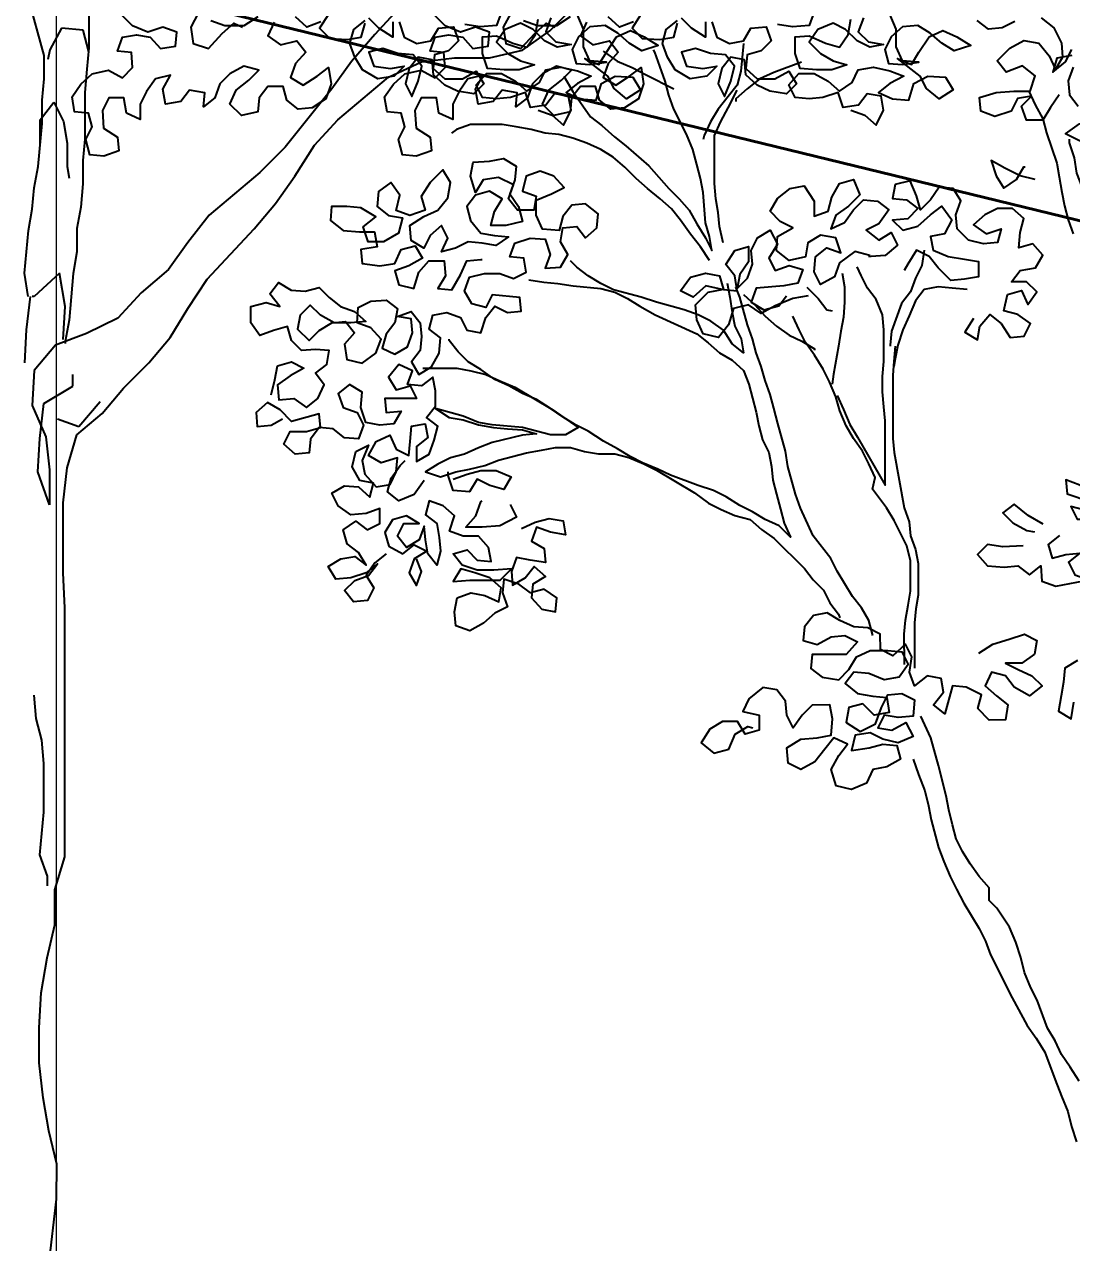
# Model space of a CAD drawing. Header units: millimetres. Extents: x 684983 to 685377, y 990360 to 990509.
# Drawn here: x 685199.954 to 685200.73, y 990444.967 to 990445.87 of the extents above; entities that cross this region are included whole.
import ezdxf

# ---------------------------------------------------------------- set-up
doc = ezdxf.new("R2010")
doc.units = ezdxf.units.MM
doc.header["$PDMODE"] = 35
doc.header["$PDSIZE"] = 0.2
doc.layers.add('BD', color=1, linetype='Continuous', lineweight=40)
doc.layers.add('grid', color=8, linetype='Continuous', lineweight=9)
for name, color, linetype in [('dim', 7, 'Continuous'), ('MAHAGONY', 7, 'Continuous'), ('TEAK', 7, 'Continuous')]:
    doc.layers.add(name, color=color, linetype=linetype)
doc.styles.add('DIM', font='ARIALN.TTF', dxfattribs={"width": 0.8, "height": 1})
doc.dimstyles.get("Standard").update_dxf_attribs({"dimtxt": 1, "dimasz": 0.18, "dimexe": 0.18, "dimexo": 0.0625, "dimgap": 0.09, "dimtad": 0, "dimrnd": 0.05, "dimzin": 0, "dimdsep": 46, "dimtxsty": 'DIM', "dimcen": 0.09, "dimse1": 1, "dimse2": 1, "dimsd1": 1, "dimsd2": 1, "dimadec": 0, "dimazin": 0, "dimtfac": 1, "dimtix": 1, "dimtofl": 0, "dimtmove": 2, "dimatfit": 3, "dimfxl": 0, "dimtolj": 1, "dimtzin": 0, "dimarcsym": 0})

# ---------------------------------------------------------------- blocks, each defined once
blk = doc.blocks.new('*D57')
at = {"layer": 'Defpoints', "color": 0, "transparency": 16777216}
for p in [(685192.35967, 990448.87212), (685192.10547, 990447.83), (685211.20735, 990443.17057)]:
    blk.add_point(p, dxfattribs=at)
at = {"layer": 'dim', "color": 0, "transparency": 16777216, "insert": (685201.91061, 990446.54241), "char_height": 1, "attachment_point": 5, "rotation": 346.29181, "style": 'DIM'}
blk.add_mtext('\\A1;19.65', dxfattribs=at)
blk = doc.blocks.new('TREE30')
at = {"color": 3, "flags": 128}
for points in [[(-0.46171, 2.01987), (-0.4507, 2.01588), (-0.44168, 2.00788), (-0.43569, 2.0199), (-0.4377, 2.0309), (-0.44871, 2.0329), (-0.45571, 2.02388), (-0.46772, 2.02187), (-0.47173, 2.03388), (-0.48374, 2.02986), (-0.49475, 2.02885), (-0.50576, 2.02984), (-0.51077, 2.03985), (-0.50277, 2.04886), (-0.49076, 2.04887), (-0.47975, 2.04288), (-0.47073, 2.03488), (-0.46073, 2.04189), (-0.45573, 2.05191), (-0.44372, 2.05392), (-0.43071, 2.05093), (-0.4197, 2.04694), (-0.4307, 2.04092), (-0.4397, 2.03391), (-0.42869, 2.02891), (-0.41568, 2.02792), (-0.41169, 2.04094), (-0.40068, 2.04695), (-0.38667, 2.04596), (-0.38065, 2.03596), (-0.39166, 2.02895), (-0.40167, 2.03694), (-0.40669, 2.04695), (-0.42472, 2.06094), (-0.4137, 2.05595), (-0.40771, 2.06596), (-0.39971, 2.07798), (-0.3887, 2.08299), (-0.37769, 2.078), (-0.36668, 2.071), (-0.37968, 2.06699), (-0.3897, 2.07298), (-0.39871, 2.08098), (-0.40873, 2.08698), (-0.42073, 2.08597), (-0.42973, 2.07795), (-0.43473, 2.06794), (-0.43172, 2.05693), (-0.42071, 2.05594), (-0.4077, 2.05796), (-0.42071, 2.05894), (-0.42572, 2.06995), (-0.42574, 2.08396), (-0.43075, 2.09597)], [(-0.45177, 2.09294), (-0.45576, 2.08193), (-0.44775, 2.07393), (-0.43573, 2.07194), (-0.44674, 2.06993), (-0.45676, 2.07492), (-0.46577, 2.08392), (-0.47578, 2.08892), (-0.48779, 2.0839), (-0.49479, 2.07389), (-0.48577, 2.06489), (-0.47576, 2.05889), (-0.46474, 2.0559), (-0.47675, 2.05189), (-0.48876, 2.05188), (-0.50177, 2.05286), (-0.50579, 2.06487), (-0.5058, 2.07788), (-0.49479, 2.07889), (-0.48177, 2.0729), (-0.47076, 2.06991), (-0.46377, 2.07992), (-0.46177, 2.09193)], [(-0.4908, 2.09791), (-0.4948, 2.0869), (-0.50781, 2.08589), (-0.51982, 2.08788)], [(-0.57187, 2.08983), (-0.56785, 2.07783), (-0.55784, 2.07283), (-0.54683, 2.07484), (-0.54084, 2.08486), (-0.52883, 2.08587), (-0.52481, 2.07486), (-0.53281, 2.06685), (-0.54382, 2.06384), (-0.54481, 2.05283), (-0.53579, 2.04483), (-0.52178, 2.04484), (-0.51078, 2.05086), (-0.50476, 2.04085), (-0.51276, 2.03284), (-0.52578, 2.03483), (-0.53579, 2.03982), (-0.5448, 2.04782), (-0.54582, 2.05983), (-0.55683, 2.06182), (-0.56383, 2.05281), (-0.56682, 2.0408), (-0.5618, 2.03079), (-0.55681, 2.04281), (-0.55382, 2.05482), (-0.56083, 2.06382), (-0.57284, 2.06481), (-0.58486, 2.0688), (-0.59586, 2.06579), (-0.59185, 2.05478), (-0.57884, 2.05279), (-0.56783, 2.05481), (-0.57583, 2.04679), (-0.58884, 2.04478), (-0.60086, 2.05177), (-0.60687, 2.06178), (-0.61088, 2.07278), (-0.60789, 2.08379), (-0.59889, 2.09081)], [(-0.62792, 2.09579), (-0.63492, 2.08477), (-0.6269, 2.07677), (-0.61289, 2.07578), (-0.60188, 2.07779), (-0.59889, 2.08881)], [(-0.57687, 2.08983), (-0.57686, 2.07782), (-0.58788, 2.08481), (-0.59589, 2.09281)], [(-0.63392, 2.08978), (-0.64492, 2.08576), (-0.65394, 2.09376)], [(-0.67095, 2.08974), (-0.67594, 2.07873), (-0.66593, 2.07173), (-0.65292, 2.07475), (-0.64591, 2.06574), (-0.65391, 2.05673), (-0.6579, 2.04572), (-0.64788, 2.03972), (-0.63688, 2.04674), (-0.62788, 2.05375), (-0.62587, 2.04074), (-0.62986, 2.02873), (-0.64086, 2.02171), (-0.65187, 2.0207), (-0.66088, 2.0277), (-0.6639, 2.0387), (-0.67591, 2.03869), (-0.68291, 2.02968), (-0.6839, 2.01867), (-0.6969, 2.01565), (-0.70592, 2.02465), (-0.70093, 2.03567), (-0.69093, 2.04368), (-0.68293, 2.0517), (-0.69494, 2.05469), (-0.70594, 2.04867), (-0.71394, 2.04066), (-0.71794, 2.02965), (-0.72694, 2.02263), (-0.72595, 2.03364), (-0.73796, 2.03563), (-0.74496, 2.02662), (-0.75696, 2.02461), (-0.75898, 2.03662), (-0.75298, 2.04763), (-0.76499, 2.04462), (-0.77199, 2.0346), (-0.77698, 2.02459), (-0.77697, 2.01258), (-0.78798, 2.01757), (-0.79, 2.02958), (-0.80201, 2.02957), (-0.807, 2.01956), (-0.80599, 2.00555), (-0.79497, 1.99855), (-0.79396, 1.98754), (-0.80597, 1.98353), (-0.81698, 1.98452), (-0.81999, 1.99653), (-0.815, 2.00654), (-0.81801, 2.01755), (-0.82902, 2.01854), (-0.83103, 2.03054), (-0.82404, 2.04056), (-0.81503, 2.04857), (-0.80203, 2.05159), (-0.79101, 2.04559), (-0.78301, 2.05361), (-0.78402, 2.06562), (-0.79503, 2.06661), (-0.79104, 2.07762), (-0.78003, 2.07963), (-0.76902, 2.07764), (-0.76101, 2.06864), (-0.749, 2.07065), (-0.74801, 2.08166), (-0.75902, 2.08566), (-0.77103, 2.08164), (-0.78304, 2.08664), (-0.79206, 2.09564)], [(-0.68396, 2.09373), (-0.69497, 2.08672), (-0.70998, 2.0867), (-0.72099, 2.0907)], [(-0.73101, 2.09669), (-0.737, 2.08568), (-0.73499, 2.07267), (-0.72298, 2.06868), (-0.71198, 2.0807), (-0.70298, 2.08871), (-0.69597, 2.08572)], [(-0.21409, 2.01987), (-0.20308, 2.01588), (-0.19407, 2.00788), (-0.18807, 2.0199), (-0.19008, 2.0309), (-0.2011, 2.0329), (-0.20809, 2.02388), (-0.2201, 2.02187), (-0.22412, 2.03388), (-0.23612, 2.02986), (-0.24713, 2.02885), (-0.25814, 2.02984), (-0.26315, 2.03985), (-0.25516, 2.04886), (-0.24315, 2.04887), (-0.23213, 2.04288), (-0.22312, 2.03488), (-0.21311, 2.04189), (-0.20812, 2.05191), (-0.19611, 2.05392), (-0.1831, 2.05093), (-0.17208, 2.04694), (-0.18309, 2.04092), (-0.19209, 2.03391), (-0.18107, 2.02891), (-0.16806, 2.02792), (-0.16407, 2.04094), (-0.15307, 2.04695), (-0.13905, 2.04596), (-0.13304, 2.03596), (-0.14404, 2.02895), (-0.15406, 2.03694), (-0.15907, 2.04695), (-0.1771, 2.06094), (-0.16609, 2.05595), (-0.16009, 2.06596), (-0.1521, 2.07798), (-0.14109, 2.08299), (-0.13008, 2.078), (-0.11906, 2.071), (-0.13207, 2.06699), (-0.14208, 2.07298), (-0.1511, 2.08098), (-0.16111, 2.08698), (-0.17312, 2.08597), (-0.18212, 2.07795), (-0.18712, 2.06794), (-0.1841, 2.05693), (-0.17309, 2.05594), (-0.16008, 2.05796), (-0.1731, 2.05894), (-0.17811, 2.06995), (-0.17812, 2.08396), (-0.18314, 2.09597)], [(-0.20415, 2.09294), (-0.20815, 2.08193), (-0.20013, 2.07393), (-0.18812, 2.07194), (-0.19913, 2.06993), (-0.20914, 2.07492), (-0.21816, 2.08392), (-0.22817, 2.08892), (-0.24018, 2.0839), (-0.24717, 2.07389), (-0.23816, 2.06489), (-0.22814, 2.05889), (-0.21713, 2.0559), (-0.22914, 2.05189), (-0.24115, 2.05188), (-0.25416, 2.05286), (-0.25817, 2.06487), (-0.25819, 2.07788), (-0.24718, 2.07889), (-0.23416, 2.0729), (-0.22315, 2.06991), (-0.21615, 2.07992), (-0.21416, 2.09193)], [(-0.24319, 2.09791), (-0.24718, 2.0869), (-0.26019, 2.08589), (-0.27221, 2.08788)], [(-0.32425, 2.08983), (-0.32024, 2.07783), (-0.31022, 2.07283), (-0.29922, 2.07484), (-0.29322, 2.08486), (-0.28121, 2.08587), (-0.2772, 2.07486), (-0.2852, 2.06685), (-0.2962, 2.06384), (-0.2972, 2.05283), (-0.28818, 2.04483), (-0.27417, 2.04484), (-0.26316, 2.05086), (-0.25715, 2.04085), (-0.26515, 2.03284), (-0.27816, 2.03483), (-0.28818, 2.03982), (-0.29719, 2.04782), (-0.2982, 2.05983), (-0.30921, 2.06182), (-0.31621, 2.05281), (-0.3192, 2.0408), (-0.31419, 2.03079), (-0.3092, 2.04281), (-0.3062, 2.05482), (-0.31322, 2.06382), (-0.32523, 2.06481), (-0.33724, 2.0688), (-0.34825, 2.06579), (-0.34424, 2.05478), (-0.33122, 2.05279), (-0.32022, 2.05481), (-0.32822, 2.04679), (-0.34123, 2.04478), (-0.35324, 2.05177), (-0.35926, 2.06178), (-0.36327, 2.07278), (-0.36028, 2.08379), (-0.35128, 2.09081)], [(-0.38031, 2.09579), (-0.3873, 2.08477), (-0.37929, 2.07677), (-0.36527, 2.07578), (-0.35427, 2.07779), (-0.35127, 2.08881)], [(-0.32926, 2.08983), (-0.32925, 2.07782), (-0.34026, 2.08481), (-0.34828, 2.09281)], [(-0.3863, 2.08978), (-0.39731, 2.08576), (-0.40633, 2.09376)], [(-0.42334, 2.08974), (-0.42833, 2.07873), (-0.41832, 2.07173), (-0.40531, 2.07475), (-0.39829, 2.06574), (-0.40629, 2.05673), (-0.41028, 2.04572), (-0.40027, 2.03972), (-0.38927, 2.04674), (-0.38027, 2.05375), (-0.37825, 2.04074), (-0.38225, 2.02873), (-0.39325, 2.02171), (-0.40426, 2.0207), (-0.41327, 2.0277), (-0.41628, 2.0387), (-0.42829, 2.03869), (-0.43529, 2.02968), (-0.43628, 2.01867), (-0.44929, 2.01565), (-0.45831, 2.02465), (-0.45331, 2.03567), (-0.44331, 2.04368), (-0.43531, 2.0517), (-0.44732, 2.05469), (-0.45833, 2.04867), (-0.46633, 2.04066), (-0.47032, 2.02965), (-0.47932, 2.02263), (-0.47833, 2.03364), (-0.49034, 2.03563), (-0.49734, 2.02662), (-0.50935, 2.02461), (-0.51136, 2.03662), (-0.50537, 2.04763), (-0.51737, 2.04462), (-0.52437, 2.0346), (-0.52937, 2.02459), (-0.52936, 2.01258), (-0.54037, 2.01757), (-0.54238, 2.02958), (-0.55439, 2.02957), (-0.55939, 2.01956), (-0.55837, 2.00555), (-0.54736, 1.99855), (-0.54635, 1.98754), (-0.55835, 1.98353), (-0.56936, 1.98452), (-0.57238, 1.99653), (-0.56738, 2.00654), (-0.57039, 2.01755), (-0.58141, 2.01854), (-0.58342, 2.03054), (-0.57642, 2.04056), (-0.56742, 2.04857), (-0.55441, 2.05159), (-0.5434, 2.04559), (-0.5354, 2.05361), (-0.53641, 2.06562), (-0.54742, 2.06661), (-0.54343, 2.07762), (-0.53242, 2.07963), (-0.52141, 2.07764), (-0.51339, 2.06864), (-0.50138, 2.07065), (-0.50039, 2.08166), (-0.51141, 2.08566), (-0.52341, 2.08164), (-0.53543, 2.08664), (-0.54444, 2.09564)], [(-0.43635, 2.09373), (-0.44735, 2.08672), (-0.46237, 2.0867), (-0.47338, 2.0907)], [(-0.48339, 2.09669), (-0.48939, 2.08568), (-0.48737, 2.07267), (-0.47536, 2.06868), (-0.46436, 2.0807), (-0.45536, 2.08871), (-0.44835, 2.08572)], [(-0.03899, 2.06307), (-0.05099, 2.06106), (-0.05399, 2.05005), (-0.04399, 2.05806), (-0.03899, 2.06807)], [(-0.03798, 2.05406), (-0.04197, 2.04305), (-0.04096, 2.03204), (-0.03394, 2.02304)], [(-0.04897, 2.03203), (-0.05596, 2.02202), (-0.06196, 2.01201), (-0.07497, 2.01199), (-0.07898, 2.023), (-0.07098, 2.03101), (-0.08199, 2.029), (-0.08699, 2.01899), (-0.09999, 2.01497), (-0.11101, 2.01897), (-0.11202, 2.02998), (-0.09901, 2.03399), (-0.085, 2.035), (-0.07199, 2.03502), (-0.068, 2.04703), (-0.07801, 2.05503), (-0.09102, 2.05001), (-0.09803, 2.05901), (-0.08803, 2.06903), (-0.07703, 2.07505), (-0.06502, 2.07306), (-0.057, 2.06305), (-0.05199, 2.05205), (-0.04599, 2.06206), (-0.047, 2.07307), (-0.05302, 2.08508), (-0.06303, 2.09307)], [(-0.08405, 2.09005), (-0.09405, 2.08504), (-0.10506, 2.08403), (-0.11407, 2.09103)], [(-0.11686, 1.85482), (-0.12386, 1.84381), (-0.11384, 1.83781), (-0.11185, 1.84882), (-0.10385, 1.85784), (-0.09484, 1.85084), (-0.08782, 1.83984), (-0.07681, 1.84085), (-0.07182, 1.85086), (-0.08183, 1.85786), (-0.09285, 1.86085), (-0.08986, 1.87386), (-0.07885, 1.87688), (-0.07383, 1.86587), (-0.06684, 1.87589), (-0.07485, 1.88389), (-0.08686, 1.88387), (-0.07986, 1.89289), (-0.06786, 1.8949), (-0.06186, 1.90492), (-0.06988, 1.91392), (-0.08088, 1.9109), (-0.07989, 1.92291), (-0.0769, 1.93393), (-0.08591, 1.94192), (-0.09792, 1.94191), (-0.10793, 1.9369), (-0.11693, 1.92889), (-0.10691, 1.92189), (-0.09491, 1.9259), (-0.0979, 1.91489), (-0.10891, 1.91388), (-0.12092, 1.91687), (-0.12994, 1.92587), (-0.13095, 1.93688), (-0.12695, 1.94789), (-0.13297, 1.9579), (-0.14398, 1.95889), (-0.15098, 1.94887), (-0.15898, 1.94086), (-0.16199, 1.95186), (-0.167, 1.96387), (-0.17901, 1.96086), (-0.181, 1.94984), (-0.16999, 1.94885), (-0.16098, 1.94186), (-0.16898, 1.93384), (-0.18099, 1.93283), (-0.17297, 1.92483), (-0.16097, 1.92784), (-0.15097, 1.93686), (-0.14196, 1.94388), (-0.13395, 1.93287), (-0.13994, 1.92186), (-0.15095, 1.91985), (-0.14894, 1.90884), (-0.13692, 1.90385), (-0.12391, 1.90186), (-0.1129, 1.89986), (-0.11289, 1.88785), (-0.1239, 1.88584), (-0.1349, 1.88483), (-0.14492, 1.89483), (-0.15194, 1.90383), (-0.16195, 1.90883), (-0.16894, 1.89781), (-0.17194, 1.8928)], [(-0.24799, 1.87272), (-0.26, 1.87071), (-0.274, 1.86469), (-0.28501, 1.85867), (-0.29502, 1.86567), (-0.30703, 1.86266), (-0.31102, 1.84964), (-0.31902, 1.83962), (-0.33103, 1.84262), (-0.33605, 1.85362), (-0.33706, 1.86563), (-0.32706, 1.87565), (-0.31605, 1.87766), (-0.32906, 1.88065), (-0.33907, 1.87163), (-0.34908, 1.87663), (-0.34108, 1.88765), (-0.32907, 1.89066), (-0.31806, 1.88867), (-0.31505, 1.87766), (-0.30404, 1.87667), (-0.30605, 1.88868), (-0.31307, 1.89768), (-0.30607, 1.9087), (-0.29506, 1.91171), (-0.29505, 1.8997), (-0.30205, 1.88968), (-0.30404, 1.87867), (-0.29604, 1.88669), (-0.29205, 1.8977), (-0.29306, 1.90871), (-0.28806, 1.91872), (-0.27806, 1.92473), (-0.27205, 1.91373), (-0.27904, 1.90271), (-0.27403, 1.89271), (-0.26302, 1.89672), (-0.25201, 1.89373), (-0.256, 1.88272), (-0.26701, 1.88071), (-0.28903, 1.87869), (-0.29302, 1.86767), (-0.28301, 1.86168), (-0.271, 1.86469), (-0.265, 1.8727)], [(-0.58209, 1.66824), (-0.59109, 1.66122), (-0.59808, 1.65121), (-0.59207, 1.64121), (-0.59706, 1.63119), (-0.60807, 1.63018), (-0.61509, 1.63918), (-0.60709, 1.6472), (-0.59608, 1.65121), (-0.58908, 1.66023), (-0.59809, 1.65321), (-0.61009, 1.6492), (-0.6221, 1.64819), (-0.62812, 1.65819), (-0.61811, 1.6642), (-0.6071, 1.66621), (-0.59809, 1.65922), (-0.6041, 1.66922), (-0.61312, 1.67622), (-0.61613, 1.68722), (-0.60613, 1.69424), (-0.59712, 1.68724), (-0.58711, 1.69225), (-0.58712, 1.70426), (-0.59813, 1.70025), (-0.61014, 1.69924), (-0.62015, 1.70624), (-0.62517, 1.71624), (-0.61516, 1.72225), (-0.60415, 1.72126), (-0.59514, 1.71327), (-0.59215, 1.72428), (-0.60316, 1.72627), (-0.60917, 1.73727), (-0.60618, 1.74929), (-0.59618, 1.7543), (-0.60117, 1.74228), (-0.59916, 1.73128), (-0.59014, 1.72128), (-0.57913, 1.72329), (-0.57414, 1.7333), (-0.57315, 1.74431), (-0.58615, 1.7403), (-0.59617, 1.74629), (-0.59017, 1.75731), (-0.57917, 1.76232), (-0.57415, 1.75132), (-0.56414, 1.74632), (-0.56315, 1.75733), (-0.56216, 1.76934), (-0.55115, 1.77135), (-0.54914, 1.76035), (-0.55814, 1.75333), (-0.55813, 1.74132), (-0.54813, 1.74734), (-0.54414, 1.75835), (-0.54114, 1.76936), (-0.55016, 1.77636), (-0.54316, 1.78537), (-0.54317, 1.79738), (-0.54518, 1.80839), (-0.55418, 1.80138), (-0.56519, 1.80237), (-0.5612, 1.81338), (-0.57221, 1.81838), (-0.58021, 1.80836), (-0.5742, 1.79836), (-0.56319, 1.80137), (-0.55818, 1.79137), (-0.5832, 1.79134), (-0.58219, 1.78033), (-0.57018, 1.78135), (-0.57617, 1.77133), (-0.58718, 1.77032), (-0.59819, 1.77231), (-0.60221, 1.78432), (-0.60122, 1.79633), (-0.61123, 1.80233), (-0.62023, 1.79531), (-0.61622, 1.78431), (-0.60521, 1.78031), (-0.60019, 1.77031), (-0.60419, 1.7593), (-0.6152, 1.76029), (-0.62421, 1.76728), (-0.63522, 1.76828), (-0.64222, 1.75926), (-0.64321, 1.74825), (-0.65422, 1.74724), (-0.66323, 1.75524), (-0.65824, 1.76525), (-0.64523, 1.76526), (-0.63422, 1.76828), (-0.63523, 1.77928), (-0.65725, 1.77326), (-0.66626, 1.78226), (-0.67627, 1.78825), (-0.68528, 1.78024), (-0.68426, 1.76923), (-0.67326, 1.77024), (-0.66425, 1.77525)], [(-0.55211, 1.72632), (-0.56011, 1.7153), (-0.57212, 1.71028), (-0.58113, 1.71728), (-0.57814, 1.72829), (-0.57114, 1.73831), (-0.56714, 1.74232)], [(-0.52909, 1.72734), (-0.51809, 1.73135), (-0.50708, 1.73436), (-0.49507, 1.73437), (-0.48306, 1.72938), (-0.48905, 1.71937), (-0.50007, 1.72236), (-0.51008, 1.72735), (-0.51607, 1.71734), (-0.52909, 1.71833), (-0.5331, 1.73034), (-0.5331, 1.73334)], [(-0.02465, 1.71379), (-0.03267, 1.72279), (-0.04368, 1.72678), (-0.04267, 1.71577), (-0.02465, 1.70978)], [(-0.47501, 1.68835), (-0.46401, 1.69337), (-0.453, 1.69638), (-0.44199, 1.69439), (-0.43998, 1.68338), (-0.45199, 1.68537), (-0.463, 1.68937), (-0.467, 1.67835), (-0.45698, 1.67236), (-0.45597, 1.66135), (-0.46798, 1.66334), (-0.479, 1.66533), (-0.48299, 1.65432), (-0.48198, 1.64331), (-0.47197, 1.64932), (-0.46498, 1.65834), (-0.45596, 1.65034), (-0.46596, 1.64432), (-0.46696, 1.63331), (-0.45894, 1.62431), (-0.44793, 1.62232), (-0.44694, 1.63333), (-0.45695, 1.64033), (-0.46796, 1.63732), (-0.47697, 1.64431), (-0.48899, 1.64831), (-0.48998, 1.6373), (-0.48597, 1.62629), (-0.49597, 1.62128), (-0.50497, 1.61326), (-0.51597, 1.60725), (-0.52699, 1.61124), (-0.528, 1.62225), (-0.52601, 1.63326), (-0.515, 1.63727), (-0.50399, 1.63528), (-0.49297, 1.63029), (-0.49098, 1.6413), (-0.5, 1.6493), (-0.51201, 1.65329), (-0.52302, 1.65628), (-0.52902, 1.64627), (-0.51601, 1.64728), (-0.49199, 1.6473), (-0.48299, 1.65632), (-0.497, 1.65531), (-0.51001, 1.65529), (-0.52203, 1.65929), (-0.52904, 1.66829), (-0.51803, 1.6713), (-0.51002, 1.6633), (-0.49901, 1.66231), (-0.50102, 1.67332), (-0.50904, 1.68232), (-0.52105, 1.68231), (-0.53206, 1.6863), (-0.52807, 1.69831), (-0.53708, 1.70631), (-0.54809, 1.71031), (-0.55109, 1.69929), (-0.54207, 1.6923), (-0.54006, 1.68129), (-0.53905, 1.67028), (-0.54204, 1.65927), (-0.54906, 1.66827), (-0.55107, 1.67928), (-0.55208, 1.69028), (-0.55607, 1.67927), (-0.56608, 1.67326), (-0.57309, 1.68226), (-0.5681, 1.69227), (-0.55609, 1.69228), (-0.5661, 1.69828), (-0.57711, 1.69527), (-0.5831, 1.68525), (-0.58009, 1.67425), (-0.56907, 1.66825), (-0.56007, 1.67526), (-0.55006, 1.67027), (-0.56006, 1.66426), (-0.56406, 1.65324), (-0.55804, 1.64324), (-0.55405, 1.65425), (-0.55806, 1.66426)], [(-0.48404, 1.70736), (-0.47902, 1.69736), (-0.49203, 1.69034), (-0.50604, 1.68933), (-0.51905, 1.68931), (-0.51105, 1.69833), (-0.50706, 1.70934), (-0.50606, 1.71034)], [(-0.06167, 1.69173), (-0.07368, 1.69873), (-0.0847, 1.70773), (-0.0937, 1.70071), (-0.08569, 1.69271), (-0.07467, 1.68672), (-0.06867, 1.68572)], [(-0.02865, 1.70277), (-0.03966, 1.70577), (-0.03465, 1.69576), (-0.02063, 1.69578)], [(-0.04865, 1.68274), (-0.05765, 1.67572), (-0.05463, 1.66472), (-0.04363, 1.66773), (-0.03262, 1.66874), (-0.04162, 1.66173), (-0.03661, 1.65172), (-0.02559, 1.64773), (-0.01559, 1.65475), (-0.0116, 1.66576), (-0.0046, 1.67477), (-0.01261, 1.67977)], [(-0.07766, 1.67471), (-0.09368, 1.67369), (-0.10569, 1.67568), (-0.11369, 1.66767), (-0.10567, 1.65867), (-0.09266, 1.65768), (-0.08165, 1.65869), (-0.07264, 1.65169), (-0.06364, 1.6587), (-0.06262, 1.6467), (-0.05161, 1.6427), (-0.0296, 1.64673)], [(-0.11262, 1.5896), (-0.10161, 1.59662), (-0.0886, 1.60063), (-0.0766, 1.60465), (-0.06659, 1.59965), (-0.06858, 1.58864), (-0.07858, 1.58163), (-0.09159, 1.58161), (-0.08158, 1.57662), (-0.07056, 1.57162), (-0.06255, 1.56363), (-0.07255, 1.55561), (-0.08457, 1.5626), (-0.09158, 1.57161), (-0.10259, 1.5746), (-0.10759, 1.56358), (-0.09857, 1.55559), (-0.08956, 1.54859), (-0.09155, 1.53658), (-0.10456, 1.53656), (-0.11358, 1.54556), (-0.11058, 1.55658), (-0.1226, 1.56257), (-0.13361, 1.56356), (-0.13959, 1.54154), (-0.14861, 1.54853), (-0.14061, 1.55855), (-0.14262, 1.56956), (-0.15363, 1.57155), (-0.16363, 1.56353), (-0.16765, 1.57454), (-0.16566, 1.58655), (-0.17067, 1.59655), (-0.18067, 1.58754), (-0.19068, 1.59253), (-0.1907, 1.60454), (-0.20071, 1.60954), (-0.21172, 1.61053), (-0.22273, 1.61552), (-0.23275, 1.62152), (-0.24375, 1.61951), (-0.25075, 1.61049), (-0.25174, 1.59948), (-0.24073, 1.59649), (-0.22973, 1.60251), (-0.21872, 1.60352), (-0.2087, 1.59852), (-0.2177, 1.5885), (-0.24473, 1.58848), (-0.24572, 1.57747), (-0.2367, 1.57047), (-0.22369, 1.56848), (-0.21569, 1.5765), (-0.20969, 1.58651), (-0.19869, 1.59152), (-0.18468, 1.59154), (-0.17367, 1.59055), (-0.16865, 1.58054), (-0.17565, 1.57053), (-0.18766, 1.56851), (-0.19967, 1.57351), (-0.21169, 1.5745), (-0.21868, 1.56548), (-0.20867, 1.55749), (-0.19666, 1.5555), (-0.18564, 1.5545), (-0.18363, 1.5425), (-0.19564, 1.54048), (-0.20466, 1.54948), (-0.21566, 1.54647), (-0.21765, 1.53446), (-0.20664, 1.52746), (-0.19463, 1.53348), (-0.18964, 1.54649), (-0.18465, 1.55651), (-0.17364, 1.55752), (-0.16362, 1.55252), (-0.16461, 1.53951), (-0.17662, 1.5385), (-0.18763, 1.54049), (-0.19263, 1.53048), (-0.18162, 1.52849), (-0.17061, 1.5345), (-0.1646, 1.5235), (-0.1766, 1.51848), (-0.18862, 1.52147), (-0.19863, 1.52647), (-0.21064, 1.52446), (-0.21363, 1.51244), (-0.19962, 1.51446), (-0.18861, 1.51747), (-0.1776, 1.51648), (-0.17459, 1.50547), (-0.18559, 1.49946), (-0.1966, 1.49745), (-0.2016, 1.48643), (-0.2136, 1.48142), (-0.22561, 1.48441), (-0.22963, 1.49742), (-0.22364, 1.50843), (-0.21664, 1.51745), (-0.22765, 1.52244), (-0.23465, 1.51343), (-0.24265, 1.50341), (-0.25365, 1.49739), (-0.26366, 1.50239), (-0.26468, 1.5144), (-0.25367, 1.52141), (-0.24066, 1.52243), (-0.22965, 1.52444), (-0.22867, 1.53745), (-0.23068, 1.54846), (-0.24469, 1.54845), (-0.25269, 1.54043), (-0.25969, 1.53042), (-0.2647, 1.54042), (-0.26571, 1.55143), (-0.27272, 1.56043), (-0.28374, 1.56242), (-0.29474, 1.5534), (-0.29973, 1.54339), (-0.28672, 1.5404), (-0.28671, 1.52839), (-0.29771, 1.52538), (-0.30373, 1.53538), (-0.31574, 1.53537), (-0.32574, 1.52936), (-0.33274, 1.51834), (-0.32272, 1.51034), (-0.31071, 1.51336), (-0.30572, 1.52537), (-0.29572, 1.53138), (-0.29171, 1.53039)], [(-0.03454, 1.58367), (-0.04455, 1.57765), (-0.04554, 1.56664), (-0.04753, 1.55563), (-0.04952, 1.54362), (-0.03951, 1.53762), (-0.03752, 1.55064)]]:
    blk.add_lwpolyline(points, dxfattribs=at)
at = {"color": 15, "flags": 128}
for points in [[(-0.44131, 2.04669), (-0.4343, 2.03468), (-0.42026, 2.01468), (-0.41125, 2.00768), (-0.40123, 1.99868), (-0.39222, 1.99169), (-0.37419, 1.97569), (-0.35816, 1.95769), (-0.35015, 1.94969), (-0.34213, 1.94069), (-0.33612, 1.92969), (-0.3291, 1.91868), (-0.32409, 1.90868), (-0.3261, 1.91969), (-0.32911, 1.93069), (-0.33113, 1.95471), (-0.33315, 1.96572), (-0.33616, 1.97673), (-0.33917, 1.98873), (-0.34419, 2.00074), (-0.35421, 2.02075), (-0.35823, 2.03175), (-0.36124, 2.04276), (-0.36525, 2.05476), (-0.36927, 2.06577), (-0.37027, 2.06777)], [(-0.29922, 2.07284), (-0.3012, 2.05082), (-0.30419, 2.03981), (-0.31119, 2.03079), (-0.31918, 2.02078), (-0.32518, 2.01076), (-0.33017, 1.99975), (-0.33117, 1.99675)], [(-0.31508, 1.91469), (-0.3181, 1.9277), (-0.31911, 1.93871), (-0.32112, 1.94972), (-0.32213, 1.96173), (-0.32217, 1.99976), (-0.31717, 2.01077), (-0.31118, 2.02179), (-0.30419, 2.0358)], [(-0.07299, 2.03502), (-0.06797, 2.02401), (-0.06196, 2.01301), (-0.05895, 2.002), (-0.05092, 1.97799), (-0.04891, 1.96698), (-0.04689, 1.95497), (-0.04488, 1.94396), (-0.04187, 1.93296), (-0.03786, 1.92195)], [(-0.32608, 1.90067), (-0.3331, 1.91167), (-0.34111, 1.92167), (-0.34913, 1.93268), (-0.35614, 1.94168), (-0.36516, 1.94968), (-0.37517, 1.95767), (-0.38419, 1.96567), (-0.39321, 1.97467), (-0.40222, 1.98267), (-0.41223, 1.98867), (-0.42325, 1.99366), (-0.43426, 1.99765), (-0.44527, 2.00065), (-0.45628, 2.00164), (-0.4673, 2.00463), (-0.47931, 2.00662), (-0.49032, 2.00861), (-0.51534, 2.00859), (-0.52635, 2.00458), (-0.53035, 2.00157)], [(0.0101, 2.01007), (0.01012, 1.99806), (0.00812, 1.98705), (0.00513, 1.97504), (0.00315, 1.95101), (0.00316, 1.939), (0.00117, 1.92699), (0.00118, 1.91498), (-0.00381, 1.90497), (-0.01183, 1.91397), (-0.02185, 1.93598), (-0.02587, 1.94698), (-0.03088, 1.95899), (-0.0349, 1.97), (-0.03691, 1.982), (-0.04092, 1.99401), (-0.04093, 1.99701)], [(-0.15594, 1.90883), (-0.15793, 1.89682), (-0.16293, 1.88681), (-0.16692, 1.87579), (-0.17392, 1.86678), (-0.18191, 1.84475), (-0.1829, 1.83374), (-0.1829, 1.83274)], [(-0.31205, 1.88267), (-0.31004, 1.87166), (-0.30803, 1.85965), (-0.30602, 1.84864), (-0.301, 1.83864), (-0.29899, 1.82763), (-0.308, 1.83463), (-0.31502, 1.84563), (-0.32504, 1.85263), (-0.33505, 1.85763), (-0.34606, 1.86162), (-0.36809, 1.8676), (-0.3801, 1.8716), (-0.40212, 1.87758), (-0.41214, 1.88258), (-0.42215, 1.88857), (-0.43117, 1.89557), (-0.43617, 1.90057)], [(-0.2249, 1.79367), (-0.21988, 1.78267), (-0.21487, 1.77066), (-0.20885, 1.76066), (-0.1868, 1.72265), (-0.18682, 1.74967), (-0.18685, 1.77369), (-0.18786, 1.7847), (-0.18887, 1.79671), (-0.18888, 1.80872), (-0.18789, 1.82073), (-0.18791, 1.84575), (-0.18893, 1.85776), (-0.19394, 1.86976), (-0.20095, 1.87877), (-0.20597, 1.88877), (-0.20898, 1.89577)], [(-0.46919, 1.88553), (-0.45718, 1.88354), (-0.44617, 1.88254), (-0.43415, 1.88055), (-0.41213, 1.87857), (-0.40112, 1.87558), (-0.39111, 1.87059), (-0.38109, 1.86459), (-0.36908, 1.85759), (-0.33604, 1.84261), (-0.32702, 1.83561), (-0.31801, 1.82762), (-0.30799, 1.82162), (-0.29898, 1.81362), (-0.29496, 1.80262), (-0.28894, 1.7806), (-0.28693, 1.76959), (-0.28391, 1.75859), (-0.2789, 1.74858), (-0.27689, 1.73758), (-0.27588, 1.72657), (-0.27287, 1.71556), (-0.26985, 1.70355), (-0.26684, 1.69255), (-0.26183, 1.68154), (-0.27084, 1.69054), (-0.28186, 1.69554), (-0.29187, 1.70153), (-0.30188, 1.70653), (-0.3129, 1.71352), (-0.32291, 1.71852), (-0.33493, 1.72251), (-0.35695, 1.7305), (-0.36696, 1.73549), (-0.37898, 1.74049), (-0.38899, 1.74548), (-0.39901, 1.75148), (-0.41002, 1.75747), (-0.42204, 1.76547), (-0.43205, 1.77046), (-0.44207, 1.77646), (-0.45208, 1.78346), (-0.4631, 1.79045), (-0.47411, 1.79545), (-0.48512, 1.80144), (-0.49614, 1.80643), (-0.50716, 1.81443), (-0.51717, 1.82043), (-0.52518, 1.82843), (-0.5322, 1.83743), (-0.5322, 1.83843)], [(-0.22098, 1.89076), (-0.21897, 1.87975), (-0.21896, 1.86774), (-0.21995, 1.85573), (-0.22194, 1.84472), (-0.22393, 1.83271), (-0.22792, 1.81068), (-0.22891, 1.80268)], [(-0.1967, 1.60354), (-0.19971, 1.61554), (-0.20573, 1.62555), (-0.21274, 1.63455), (-0.22477, 1.65455), (-0.22978, 1.66456), (-0.24381, 1.68256), (-0.25384, 1.70457), (-0.25785, 1.71558), (-0.26388, 1.73759), (-0.26589, 1.7496), (-0.27192, 1.77161), (-0.27493, 1.78362), (-0.27794, 1.79462), (-0.28196, 1.80563), (-0.28497, 1.81664), (-0.28898, 1.82764), (-0.292, 1.83865), (-0.29601, 1.84965), (-0.30203, 1.87167), (-0.30504, 1.87967)], [(-0.29903, 1.87367), (-0.29002, 1.86567), (-0.282, 1.85667), (-0.27299, 1.84867), (-0.26297, 1.84168), (-0.25296, 1.83668), (-0.24295, 1.83069), (-0.24295, 1.82969)], [(-0.12189, 1.87784), (-0.1339, 1.87883), (-0.14491, 1.87982), (-0.15592, 1.87781), (-0.16291, 1.86879), (-0.16791, 1.85678), (-0.1729, 1.84576), (-0.17689, 1.83375), (-0.17888, 1.82274), (-0.17988, 1.81673)], [(-0.17166, 1.58054), (-0.17168, 1.60456), (-0.17069, 1.61557), (-0.1687, 1.62758), (-0.16671, 1.63859), (-0.16673, 1.66261), (-0.16974, 1.67462), (-0.17977, 1.69463), (-0.18578, 1.70463), (-0.19681, 1.71963), (-0.19481, 1.72864), (-0.19983, 1.73965), (-0.20484, 1.74965), (-0.21185, 1.75965), (-0.21787, 1.76966), (-0.22288, 1.78166), (-0.2259, 1.79267), (-0.23091, 1.80468), (-0.23593, 1.81468), (-0.24294, 1.82568), (-0.24996, 1.83568), (-0.25497, 1.84569), (-0.25998, 1.85669)], [(-0.17889, 1.83275), (-0.17988, 1.82074), (-0.18087, 1.80973), (-0.18083, 1.75968), (-0.17982, 1.74867), (-0.17177, 1.70464), (-0.16776, 1.69364), (-0.16675, 1.68263), (-0.16273, 1.67163), (-0.16072, 1.66062), (-0.1607, 1.6356), (-0.16269, 1.62459), (-0.16368, 1.61358), (-0.16365, 1.57754)], [(-0.5532, 1.81539), (-0.52617, 1.81541), (-0.51516, 1.81342), (-0.50315, 1.81043), (-0.49213, 1.80544), (-0.48012, 1.80044), (-0.45008, 1.78246), (-0.43005, 1.76846), (-0.44005, 1.76245), (-0.45206, 1.76244), (-0.47409, 1.76842), (-0.49811, 1.7704), (-0.50912, 1.77239), (-0.52113, 1.77739), (-0.54316, 1.78337), (-0.53214, 1.77638), (-0.52113, 1.77438), (-0.50912, 1.77039), (-0.4971, 1.7684), (-0.48609, 1.76741), (-0.47408, 1.76642), (-0.46307, 1.76343), (-0.47408, 1.76242), (-0.49809, 1.75639), (-0.5091, 1.75238), (-0.52011, 1.74736), (-0.53111, 1.74435), (-0.54112, 1.73934), (-0.55112, 1.73332), (-0.5391, 1.72933), (-0.5271, 1.73334), (-0.51609, 1.73536), (-0.50408, 1.73837), (-0.49308, 1.74238), (-0.47106, 1.74841), (-0.45906, 1.75042), (-0.44805, 1.75243), (-0.43604, 1.75244), (-0.42503, 1.74945), (-0.41402, 1.74746), (-0.401, 1.74747), (-0.38999, 1.74448), (-0.37798, 1.73949), (-0.36796, 1.73449), (-0.33792, 1.7165), (-0.32691, 1.70851), (-0.31689, 1.70351), (-0.30588, 1.69852), (-0.29387, 1.69553), (-0.28485, 1.68753), (-0.27484, 1.68053), (-0.25079, 1.65653), (-0.24378, 1.64753), (-0.23577, 1.63953), (-0.23075, 1.62953), (-0.22374, 1.62053), (-0.22273, 1.61752)], [(-0.03324, 1.25039), (-0.04025, 1.26139), (-0.04727, 1.27139), (-0.05228, 1.2824), (-0.0583, 1.2924), (-0.06632, 1.31441), (-0.07134, 1.32441), (-0.07635, 1.33642), (-0.07937, 1.34843), (-0.08338, 1.36043), (-0.0884, 1.37244), (-0.09842, 1.38744), (-0.10443, 1.39344), (-0.10444, 1.40345), (-0.11245, 1.41245), (-0.11947, 1.42245), (-0.12548, 1.43246), (-0.1305, 1.44246), (-0.13351, 1.45347), (-0.13652, 1.46547), (-0.13853, 1.47648), (-0.14456, 1.5005), (-0.15059, 1.52251), (-0.15861, 1.53952)], [(-0.16458, 1.50548), (-0.16057, 1.49348), (-0.15555, 1.48047), (-0.15254, 1.46846), (-0.15053, 1.45745), (-0.1445, 1.43544), (-0.14049, 1.42444), (-0.13547, 1.41243), (-0.13046, 1.40243), (-0.12444, 1.39142), (-0.11242, 1.37142), (-0.1074, 1.36141), (-0.10339, 1.35041), (-0.08634, 1.31639), (-0.07431, 1.29439), (-0.0673, 1.28438), (-0.06028, 1.27338), (-0.05225, 1.25137), (-0.04724, 1.23836), (-0.04222, 1.22636), (-0.03921, 1.21435), (-0.0352, 1.20234)]]:
    blk.add_lwpolyline(points, dxfattribs=at)
at = {"flags": 128}
for points in [[(-0.4103, 2.06673), (-0.39929, 2.05874), (-0.38727, 2.05374), (-0.37626, 2.04775), (-0.35423, 2.03676)], [(-0.25316, 2.05787), (-0.27517, 2.04984), (-0.28618, 2.04483), (-0.29618, 2.03681), (-0.30518, 2.0288), (-0.30518, 2.0268)], [(-0.249, 1.87972), (-0.23998, 1.87072), (-0.23297, 1.86172), (-0.22896, 1.86073)]]:
    blk.add_lwpolyline(points, dxfattribs=at)
at = {"color": 86, "flags": 128}
for points in [[(-0.0049, 2.00405), (-0.0119, 1.99504), (-0.02291, 1.99102), (-0.03392, 1.99602), (-0.04393, 2.00101), (-0.03293, 2.00903), (-0.02192, 2.01004), (-0.01092, 2.01405), (-0.0009, 2.00806), (0.0011, 2.00706)], [(-0.06792, 1.96496), (-0.07993, 1.96795), (-0.09195, 1.97395), (-0.10296, 1.97994), (-0.09895, 1.96793), (-0.09294, 1.95793), (-0.08293, 1.96495), (-0.07694, 1.97496), (-0.07594, 1.97496)]]:
    blk.add_lwpolyline(points, dxfattribs=at)
at = {"color": 74, "flags": 128}
blk.add_lwpolyline([(-0.67328, 1.79426), (-0.67029, 1.80628), (-0.66829, 1.81729), (-0.65729, 1.8203), (-0.64728, 1.8153), (-0.65828, 1.80929), (-0.66828, 1.80227), (-0.66727, 1.79026), (-0.65526, 1.79128), (-0.64524, 1.78428), (-0.63624, 1.79129), (-0.63125, 1.80231), (-0.63826, 1.81131), (-0.62926, 1.81832), (-0.62727, 1.82933), (-0.63828, 1.83032), (-0.64929, 1.82931), (-0.6573, 1.83731), (-0.66032, 1.84832), (-0.67132, 1.84531), (-0.68233, 1.84129), (-0.68934, 1.8513), (-0.68936, 1.86431), (-0.67735, 1.86732), (-0.66634, 1.86433), (-0.67435, 1.87433), (-0.66735, 1.88334), (-0.65734, 1.87735), (-0.64633, 1.87636), (-0.63532, 1.87937), (-0.62731, 1.87137), (-0.6183, 1.86437), (-0.60728, 1.86038), (-0.59827, 1.85238), (-0.61028, 1.85137), (-0.62329, 1.85136), (-0.6343, 1.85735), (-0.64232, 1.86535), (-0.65032, 1.85734), (-0.65231, 1.84633), (-0.64329, 1.83733), (-0.63529, 1.84534), (-0.62529, 1.85135), (-0.61428, 1.85237), (-0.60727, 1.84336), (-0.61527, 1.83435), (-0.61325, 1.82234), (-0.60124, 1.81935), (-0.59024, 1.82737), (-0.58624, 1.83838), (-0.59426, 1.84738), (-0.60527, 1.85137), (-0.60428, 1.86338), (-0.59428, 1.8684), (-0.58227, 1.86941), (-0.57326, 1.86241), (-0.57525, 1.8514), (-0.58224, 1.84239), (-0.58524, 1.83137), (-0.57522, 1.82638), (-0.56522, 1.83239), (-0.56123, 1.84341), (-0.56224, 1.85441), (-0.57325, 1.85641), (-0.56224, 1.86042), (-0.55523, 1.85142), (-0.55422, 1.84041), (-0.55521, 1.8294), (-0.56221, 1.82039), (-0.55619, 1.81038), (-0.54619, 1.8164), (-0.5402, 1.82741), (-0.53921, 1.83942), (-0.54822, 1.84642), (-0.54523, 1.85743), (-0.53422, 1.85944), (-0.52321, 1.85545), (-0.51819, 1.84545), (-0.50718, 1.84346), (-0.50319, 1.85547), (-0.49619, 1.86448), (-0.48618, 1.85949), (-0.47517, 1.8605), (-0.47618, 1.87151), (-0.4982, 1.87349), (-0.5032, 1.86348), (-0.51421, 1.86647), (-0.52022, 1.87647), (-0.51623, 1.88749), (-0.50422, 1.8905), (-0.49221, 1.89051), (-0.4812, 1.88652), (-0.4712, 1.89153), (-0.47321, 1.90254), (-0.48422, 1.90353), (-0.48022, 1.91454), (-0.46822, 1.91856), (-0.45621, 1.91757), (-0.45219, 1.90556), (-0.45619, 1.89455), (-0.44418, 1.89556), (-0.43818, 1.90557), (-0.44419, 1.91557), (-0.4422, 1.92659), (-0.43119, 1.9276), (-0.42418, 1.9186), (-0.41518, 1.92661), (-0.41419, 1.93762), (-0.42421, 1.94562), (-0.43521, 1.94461), (-0.44221, 1.93559), (-0.4452, 1.92458), (-0.45822, 1.92557), (-0.46323, 1.93658), (-0.46324, 1.94859), (-0.45124, 1.9536), (-0.44123, 1.95861), (-0.44925, 1.96761), (-0.46026, 1.97161), (-0.47127, 1.96759), (-0.47426, 1.95558), (-0.46324, 1.95159), (-0.46524, 1.94058), (-0.47825, 1.94056), (-0.48526, 1.94957), (-0.48127, 1.96058), (-0.49328, 1.96657), (-0.50529, 1.96456), (-0.51129, 1.95455), (-0.5153, 1.96755), (-0.51331, 1.97856), (-0.5003, 1.97958), (-0.48929, 1.98159), (-0.47928, 1.97559), (-0.48027, 1.96458), (-0.48426, 1.95357), (-0.47725, 1.94357), (-0.47423, 1.93156), (-0.48724, 1.92855), (-0.49925, 1.92854), (-0.49626, 1.93955), (-0.49026, 1.94956), (-0.50028, 1.95556), (-0.51129, 1.95254), (-0.51828, 1.94353), (-0.51527, 1.93252), (-0.50725, 1.92252), (-0.49624, 1.92053), (-0.48523, 1.91954), (-0.49524, 1.91253), (-0.50625, 1.91452), (-0.51726, 1.91551), (-0.52726, 1.91049), (-0.53827, 1.90748), (-0.53327, 1.9185), (-0.53829, 1.9285), (-0.54729, 1.92048), (-0.55228, 1.91047), (-0.5623, 1.91647), (-0.56331, 1.92848), (-0.5523, 1.93549), (-0.5413, 1.94051), (-0.5333, 1.95052), (-0.53131, 1.96253), (-0.53733, 1.97254), (-0.54732, 1.96252), (-0.55432, 1.9515), (-0.55131, 1.9405), (-0.56331, 1.93648), (-0.57433, 1.94048), (-0.57134, 1.95249), (-0.57835, 1.96249), (-0.58835, 1.95548), (-0.58934, 1.94347), (-0.58033, 1.93647), (-0.56932, 1.93448), (-0.57231, 1.92246), (-0.58431, 1.91545), (-0.59632, 1.91544), (-0.60034, 1.92744), (-0.59034, 1.93546), (-0.60235, 1.94245), (-0.61336, 1.94344), (-0.62537, 1.94343), (-0.62636, 1.93242), (-0.61635, 1.92442), (-0.60334, 1.92344), (-0.59133, 1.92345), (-0.58931, 1.91144), (-0.60232, 1.90942), (-0.60131, 1.89842), (-0.5873, 1.89643), (-0.57529, 1.89844), (-0.5703, 1.90945), (-0.55929, 1.91247), (-0.55328, 1.90246), (-0.56428, 1.89645), (-0.57528, 1.89244), (-0.57227, 1.88143), (-0.56026, 1.87844), (-0.55627, 1.89145), (-0.54827, 1.90047), (-0.53626, 1.90048), (-0.53525, 1.88847), (-0.54124, 1.87845), (-0.53023, 1.87746), (-0.52324, 1.88948), (-0.51824, 1.90049), (-0.50724, 1.90151), (-0.50623, 1.90151)], dxfattribs=at)
at = {"color": 105, "flags": 128}
blk.add_lwpolyline([(-0.19898, 1.90479), (-0.21099, 1.90778), (-0.22299, 1.89876), (-0.22698, 1.88775), (-0.23799, 1.88173), (-0.243, 1.89174), (-0.24201, 1.90375), (-0.23301, 1.91076), (-0.222, 1.90677), (-0.22601, 1.91878), (-0.23802, 1.92077), (-0.24803, 1.91475), (-0.25002, 1.90374), (-0.26303, 1.90073), (-0.27304, 1.90873), (-0.27205, 1.91974), (-0.26005, 1.92675), (-0.27006, 1.93175), (-0.27808, 1.93975), (-0.27208, 1.94976), (-0.26208, 1.95778), (-0.25107, 1.95979), (-0.24305, 1.94779), (-0.24304, 1.93578), (-0.23204, 1.93979), (-0.22904, 1.9508), (-0.22305, 1.96182), (-0.21204, 1.96483), (-0.20703, 1.95282), (-0.21603, 1.94381), (-0.22603, 1.93679), (-0.23002, 1.92578), (-0.21902, 1.93079), (-0.21202, 1.94081), (-0.20402, 1.94882), (-0.19301, 1.94783), (-0.184, 1.94083), (-0.19199, 1.92982), (-0.202, 1.9248), (-0.19198, 1.91681), (-0.18198, 1.92282), (-0.17697, 1.91282), (-0.18697, 1.9048), (-0.19797, 1.90379), (-0.19998, 1.90379)], dxfattribs=at)
blk = doc.blocks.new('A$C25655A80')
at = {"color": 62}
for p, q in [((0.00197, 1.10069), (-0.00665, 1.13242)), ((0.01063, 1.11414), (0.00486, 1.10357)), ((0.02121, 1.11317), (0.01063, 1.11414)), ((0.02408, 1.10259), (0.02121, 1.11317)), ((0.00486, 1.10357), (0.00389, 1.09876)), ((0.00196, 1.08915), (0.00197, 1.10069)), ((0.00099, 1.07858), (0.00196, 1.08915)), ((0.00098, 1.06704), (0.00099, 1.07858)), ((0.00002, 1.06897), (0.00675, 1.07761)), ((0.00675, 1.07761), (0.01155, 1.068)), ((-0.00097, 1.0459), (0.00098, 1.06704)), ((0.00001, 1.05743), (0.00002, 1.06897)), ((0.01155, 1.068), (0.01346, 1.05742)), ((0.01346, 1.05742), (0.01345, 1.04588)), ((-0.0029, 1.03532), (-0.00097, 1.0459)), ((0.01345, 1.04588), (0.01441, 1.04012)), ((-0.00387, 1.02475), (-0.0029, 1.03532)), ((-0.0058, 1.01418), (-0.00387, 1.02475)), ((-0.00774, 0.99303), (-0.0058, 1.01418)), ((-0.00583, 0.98149), (-0.00774, 0.99303))]:
    blk.add_line(p, q, dxfattribs=at)
for p, q in [((0.0241, 1.12855), (0.02408, 1.10451)), ((0.17695, 1.1236), (0.1654, 1.11111)), ((0.25192, 1.11296), (0.26443, 1.12544)), ((0.1654, 1.11111), (0.15385, 1.09767)), ((0.23845, 1.10336), (0.25192, 1.11296)), ((0.02408, 1.10451), (0.02311, 1.09394)), ((0.22211, 1.09953), (0.23845, 1.10336)), ((0.15385, 1.09767), (0.14423, 1.08422)), ((0.17211, 1.08996), (0.18846, 1.09763)), ((0.18846, 1.09763), (0.2048, 1.09954)), ((0.2048, 1.09954), (0.22211, 1.09953)), ((0.02311, 1.09394), (0.02214, 1.08241)), ((0.14423, 1.08422), (0.12113, 1.0554)), ((0.1471, 1.06883), (0.17211, 1.08996)), ((0.02214, 1.08241), (0.02212, 1.05933)), ((0.13555, 1.05635), (0.1471, 1.06883)), ((0.02212, 1.05933), (0.02115, 1.04876)), ((0.12113, 1.0554), (0.10862, 1.04291)), ((0.12592, 1.04097), (0.13555, 1.05635)), ((0.02115, 1.04876), (0.02114, 1.03723)), ((0.10862, 1.04291), (0.08361, 1.02179)), ((0.02114, 1.03723), (0.02016, 1.02569)), ((0.1163, 1.02753), (0.12592, 1.04097)), ((0.02016, 1.02569), (0.01823, 1.01512)), ((0.10571, 1.01504), (0.1163, 1.02753)), ((0.08361, 1.02179), (0.07302, 1.00834)), ((0.01823, 1.01512), (0.01822, 1.00358)), ((0.08262, 0.99007), (0.10571, 1.01504)), ((0.07302, 1.00834), (0.0634, 0.99489)), ((0.01822, 1.00358), (0.01629, 0.99301)), ((0.0634, 0.99489), (0.04993, 0.98337)), ((0.00956, 0.99302), (-0.00295, 0.98149)), ((0.01243, 0.97667), (0.00956, 0.99302)), ((0.01629, 0.99301), (0.01435, 0.96994)), ((0.07299, 0.97565), (0.08262, 0.99007)), ((0.04993, 0.98337), (0.03838, 0.97088)), ((-0.00487, 0.98149), (-0.00681, 0.96515)), ((-0.00295, 0.98149), (-0.00391, 0.98149)), ((0.01145, 0.96033), (0.01243, 0.97667)), ((0.06433, 0.96124), (0.07299, 0.97565)), ((0.01435, 0.96994), (0.01241, 0.95937)), ((0.03838, 0.97088), (0.02299, 0.9632)), ((-0.00681, 0.96515), (-0.00778, 0.94881)), ((0.02299, 0.9632), (0.00761, 0.95745)), ((0.01241, 0.95937), (0.01241, 0.95841)), ((0.05374, 0.94876), (0.06433, 0.96124)), ((0.00761, 0.95745), (-0.00298, 0.94496)), ((0.04123, 0.93627), (0.05374, 0.94876)), ((-0.00298, 0.94496), (-0.00396, 0.92766)), ((0.01624, 0.93725), (0.01624, 0.94302)), ((0.00181, 0.92862), (0.01624, 0.93725)), ((0.03065, 0.92378), (0.04123, 0.93627)), ((-0.00396, 0.92766), (0.00276, 0.91227)), ((-0.00013, 0.91131), (0.00181, 0.92862)), ((0.02969, 0.92955), (0.0191, 0.91706)), ((0.01814, 0.91322), (0.03065, 0.92378)), ((0.0191, 0.91706), (0.00853, 0.92092)), ((-0.0011, 0.89497), (-0.00013, 0.91131)), ((0.00276, 0.91227), (0.00467, 0.89593)), ((0.01332, 0.89688), (0.01814, 0.91322)), ((0.00465, 0.87863), (-0.0011, 0.89497)), ((0.00467, 0.89593), (0.00465, 0.87863)), ((0.01138, 0.87958), (0.01332, 0.89688)), ((0.01135, 0.84497), (0.01138, 0.87958)), ((0.01229, 0.82767), (0.01135, 0.84497)), ((0.01218, 0.70462), (0.01229, 0.82767)), ((-0.00313, 0.78443), (-0.00218, 0.77289)), ((-0.00218, 0.77289), (0.0007, 0.76231)), ((0.0007, 0.76231), (0.00165, 0.75078)), ((0.00165, 0.75078), (0.00163, 0.72674)), ((0.00163, 0.72674), (-0.00032, 0.7056)), ((-0.00032, 0.7056), (0.00352, 0.69502)), ((0.00736, 0.68829), (0.01218, 0.70462)), ((0.00352, 0.69502), (0.00352, 0.69021)), ((0.00734, 0.67098), (0.00736, 0.68829)), ((0.00348, 0.65464), (0.00734, 0.67098)), ((0.00058, 0.63734), (0.00348, 0.65464)), ((-0.00039, 0.62004), (0.00058, 0.63734)), ((-0.00041, 0.60274), (-0.00039, 0.62004)), ((0.0015, 0.58543), (-0.00041, 0.60274)), ((0.00437, 0.56909), (0.0015, 0.58543)), ((0.0082, 0.55274), (0.00437, 0.56909)), ((0.00818, 0.53544), (0.0082, 0.55274)), ((0.00431, 0.50276), (0.00818, 0.53544))]:
    blk.add_line(p, q)
blk = doc.blocks.new('TR')
blk.add_blockref('A$C25655A80', (0.01921, 0.01485, 1.34531))

msp = doc.modelspace()

# ---------------------------------------------------------------- linework, layer by layer
at = {"layer": 'BD'}
msp.add_line((685192.10547, 990447.83), (685211.20735, 990443.17057), dxfattribs=at)
at = {"layer": 'grid'}
msp.add_line((685199.9771, 990509.15479), (685199.9771, 990370.8996), dxfattribs=at)

# ---------------------------------------------------------------- block references
at = {"layer": 'MAHAGONY', "color": 7, "xscale": 0.9355958136093464, "yscale": 0.9355958136093464, "zscale": 0.9355958136093464}
msp.add_blockref('TREE30', (685200.76647, 990443.917, 98.185), dxfattribs=at)
at = {"layer": 'TEAK', "xscale": 1.5, "yscale": 1.5, "zscale": 1.5}
msp.add_blockref('TR', (685199.93647, 990444.174, 98.22), dxfattribs=at)

# ---------------------------------------------------------------- dimensions: what is measured, and where the dimension line sits
at = {"layer": 'dim'}
dim = msp.add_aligned_dim(p1=(685211.20735, 990443.17057), p2=(685192.10547, 990447.83), distance=-1.07268, dimstyle='Standard', dxfattribs=at)
dim.commit()
dim.dimension.update_dxf_attribs({"geometry": '*D57', "text_midpoint": (685201.91061, 990446.54241)})

doc.saveas('drawing.dxf')
